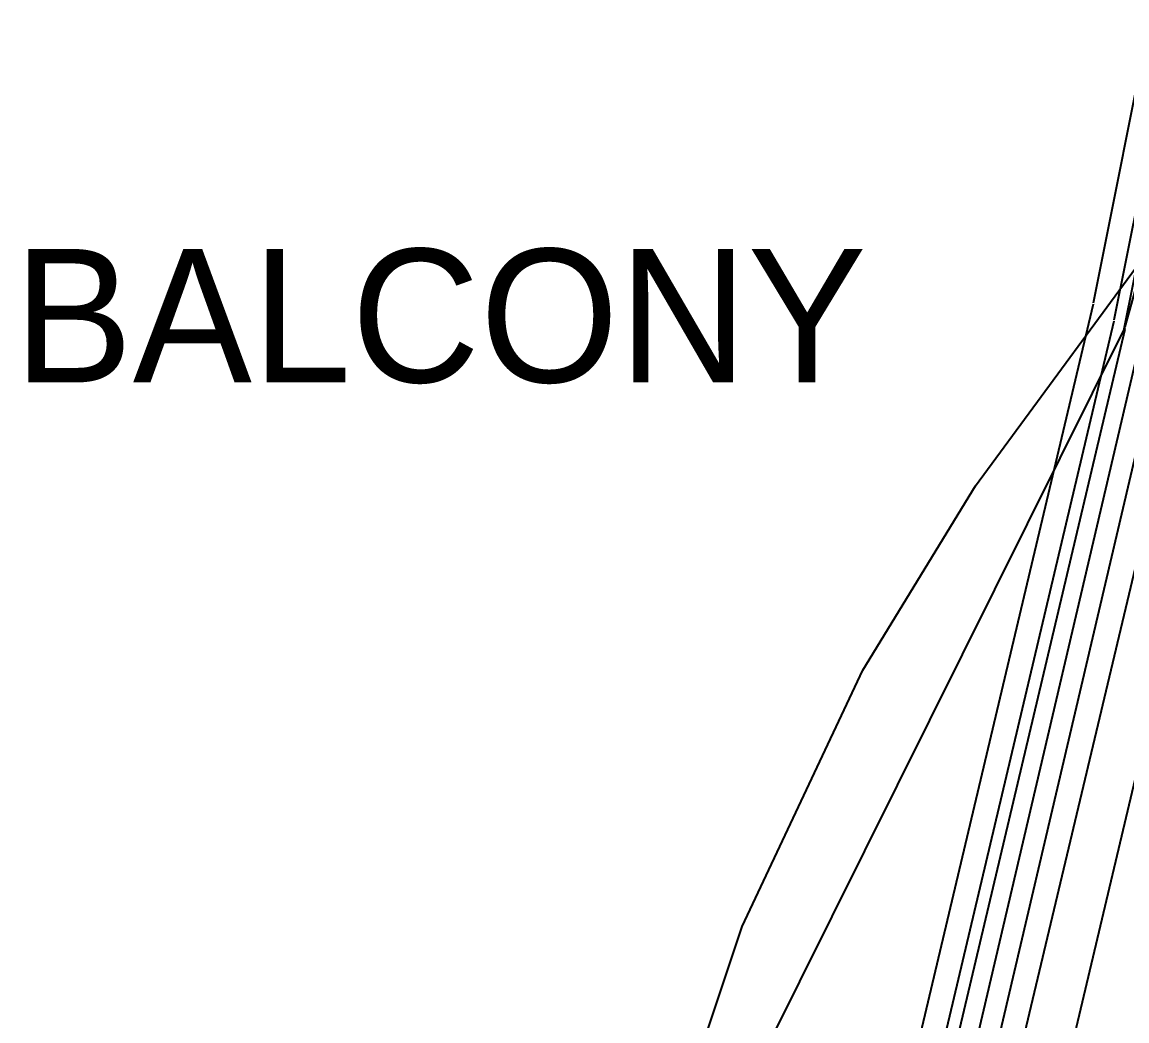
# Model space of a CAD drawing. Header units: feet. Extents: x -84 to 198, y -22 to 181.
# Drawn here: x 121.92 to 135.55, y 75.56 to 87.89 of the extents above; entities that cross this region are included whole.
import ezdxf
from ezdxf.enums import TextEntityAlignment as Align

# ---------------------------------------------------------------- set-up
doc = ezdxf.new("R2010")
doc.units = ezdxf.units.FT
for name, color, linetype in [('A-AREA-UNIDAD', 30, 'CONTINUOUS'), ('A-LINEA', 7, 'CONTINUOUS'), ('A-TEXTO-PDF', 3, 'CONTINUOUS')]:
    doc.layers.add(name, color=color, linetype=linetype)

msp = doc.modelspace()

# ---------------------------------------------------------------- linework, layer by layer
at = {"layer": 'A-AREA-UNIDAD'}
msp.add_lwpolyline([(66.24, 88.4444), (101.088, 80.2133), (101.2, 80.6933), (102.208, 80.6933), (104.608, 80.0889), (104.608, 79.36), (117.472, 76.3733), (117.568, 75.9644), (118.96, 75.84), (129.568, 73.3689), (129.6, 73.12), (130.8, 76.7289), (132.288, 79.8933), (133.68, 82.1689), (137.728, 87.68)], dxfattribs=at)
at = {"layer": 'A-LINEA'}
for p, q in [((135.3904, 84.2152), (140.8361, 111.4848)), ((135.5137, 84.1047), (140.99, 111.5328)), ((135.1335, 84.4276), (140.5149, 111.3952)), ((135.5236, 84.1283), (141.9699, 107.2712)), ((137.4552, 86.2021), (130.7014, 57.6475)), ((137.4552, 86.2021), (130.7014, 57.6475)), ((136.6481, 85.3763), (130.3393, 58.7828)), ((136.1961, 84.8822), (130.1969, 59.2823)), ((135.1305, 84.4107), (129.4217, 60.286)), ((135.8299, 84.4634), (130.0562, 59.815)), ((135.3873, 84.1983), (129.7465, 60.3608)), ((135.5209, 84.0963), (129.9154, 60.3967)), ((135.5209, 84.123), (129.949, 72.916))]:
    msp.add_line(p, q, dxfattribs=at)

# ---------------------------------------------------------------- texts
at = {"layer": 'A-TEXTO-PDF'}
msp.add_text('BALCONY', height=1.646, dxfattribs=at).set_placement((127.0765, 83.4452), align=Align.CENTER)

doc.saveas('drawing.dxf')
